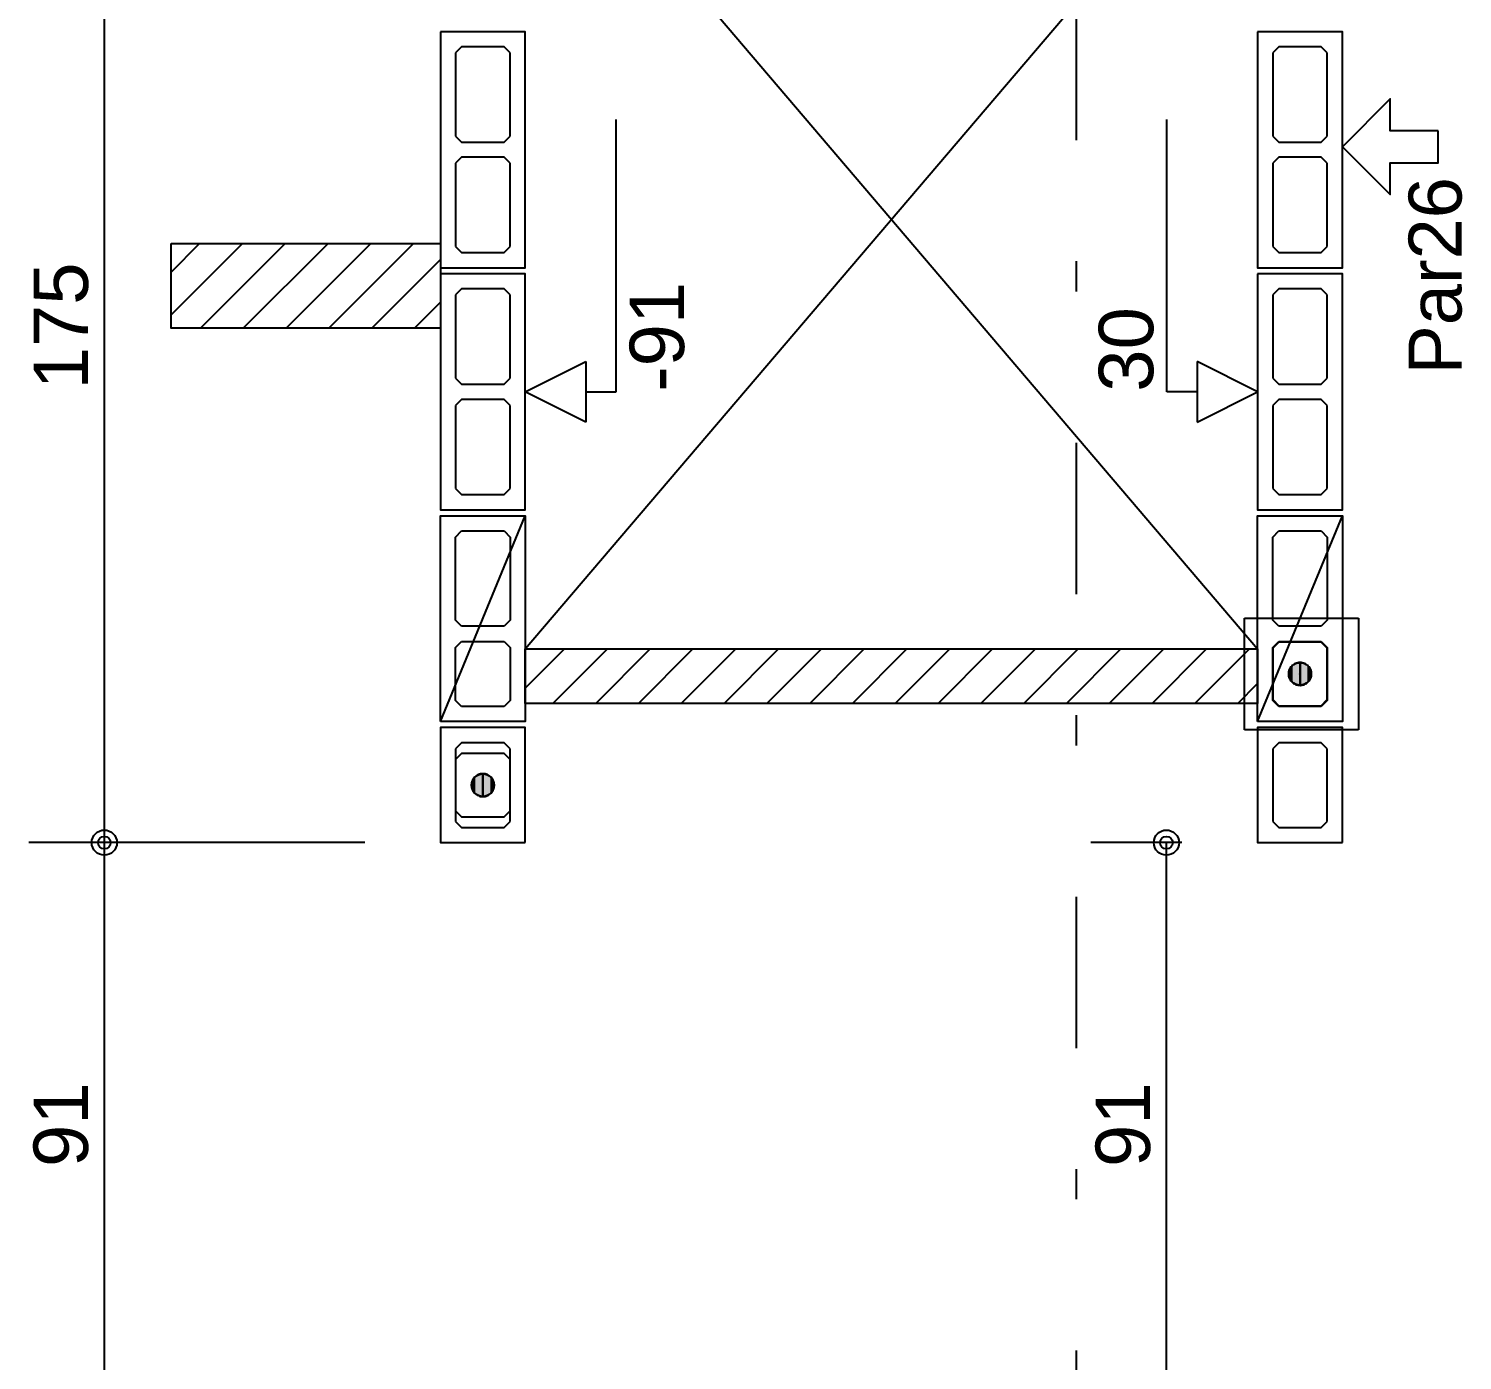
# Model space of a CAD drawing. Extents: x 0 to 119, y 0 to 84.
# Drawn here: x 22.777 to 27.514, y 61.229 to 65.63 of the extents above; entities that cross this region are included whole.
import ezdxf

# ---------------------------------------------------------------- set-up
doc = ezdxf.new("R2010")
doc.units = 0
doc.header["$MEASUREMENT"] = 0
doc.linetypes.add('ESTILO_TQS_0003', pattern=[1.5, 0.5, -0.4, 0.1, -0.5])
doc.linetypes.add('ESTILO_TQS_0005', pattern=[0.4, 0.3, -0.1])
for name, color, linetype in [('17', 90, 'CONTINUOUS'), ('18', 6, 'CONTINUOUS'), ('27', 250, 'CONTINUOUS'), ('29', 9, 'CONTINUOUS'), ('3', 7, 'CONTINUOUS'), ('31', 10, 'CONTINUOUS'), ('35', 255, 'CONTINUOUS')]:
    doc.layers.add(name, color=color, linetype=linetype)
doc.styles.add('TQS_ARIAL', font='arial.ttf')

msp = doc.modelspace()

# ---------------------------------------------------------------- linework, layer by layer
at = {"layer": '17', "color": 90, "linetype": 'Continuous'}
for p, q in [((24.2078, 63.235), (24.1878, 63.215)), ((24.1878, 63.215), (24.1878, 63.045)), ((24.3478, 63.235), (24.2078, 63.235)), ((24.3678, 63.215), (24.3478, 63.235)), ((24.3678, 63.045), (24.3678, 63.215)), ((24.1878, 63.045), (24.2078, 63.025)), ((24.2078, 63.025), (24.3478, 63.025)), ((24.3478, 63.025), (24.3678, 63.045))]:
    msp.add_line(p, q, dxfattribs=at)
for points in [[(24.2778, 63.1306), (24.277861, 63.130597), (24.277921, 63.130588), (24.27798, 63.130573), (24.278037, 63.130551), (24.278091, 63.130525), (24.278143, 63.130493), (24.278191, 63.130455), (24.278235, 63.130413), (24.278275, 63.130367), (24.278309, 63.130317), (24.278339, 63.130264), (24.278363, 63.130208), (24.278381, 63.13015), (24.278393, 63.130091), (24.278399, 63.13003), (24.278399, 63.12997), (24.278393, 63.129909), (24.278381, 63.12985), (24.278363, 63.129792), (24.278339, 63.129736), (24.278309, 63.129683), (24.278275, 63.129633), (24.278235, 63.129587), (24.278191, 63.129545), (24.278143, 63.129508), (24.278091, 63.129475), (24.278037, 63.129449), (24.27798, 63.129428), (24.277921, 63.129412), (24.277861, 63.129403), (24.2778, 63.1294), (24.2778, 63.1678), (24.273976, 63.167606), (24.270191, 63.167026), (24.266484, 63.166067), (24.262893, 63.164737), (24.259456, 63.16305), (24.256206, 63.161025), (24.253178, 63.158681), (24.250403, 63.156043), (24.247909, 63.153138), (24.245721, 63.149995), (24.243863, 63.146647), (24.242353, 63.143128), (24.241207, 63.139475), (24.240436, 63.135724), (24.240049, 63.131915), (24.240049, 63.128085), (24.240436, 63.124276), (24.241207, 63.120525), (24.242353, 63.116872), (24.243863, 63.113353), (24.245721, 63.110005), (24.247909, 63.106862), (24.250403, 63.103957), (24.253178, 63.101319), (24.256206, 63.098975), (24.259456, 63.09695), (24.262894, 63.095263), (24.266484, 63.093934), (24.270191, 63.092974), (24.273976, 63.092394), (24.2778, 63.0922), (24.2778, 63.1306)], [(24.2778, 63.1294), (24.277739, 63.129403), (24.277679, 63.129412), (24.277621, 63.129428), (24.277564, 63.129449), (24.277509, 63.129475), (24.277457, 63.129508), (24.277409, 63.129545), (24.277365, 63.129587), (24.277326, 63.129633), (24.277291, 63.129683), (24.277261, 63.129736), (24.277237, 63.129792), (24.277219, 63.12985), (24.277207, 63.129909), (24.277201, 63.12997), (24.277201, 63.13003), (24.277207, 63.130091), (24.277219, 63.13015), (24.277237, 63.130208), (24.277261, 63.130264), (24.277291, 63.130317), (24.277326, 63.130367), (24.277365, 63.130413), (24.277409, 63.130455), (24.277457, 63.130493), (24.277509, 63.130525), (24.277564, 63.130551), (24.277621, 63.130573), (24.277679, 63.130588), (24.277739, 63.130597), (24.2778, 63.1306), (24.2778, 63.0922), (24.281624, 63.092394), (24.285409, 63.092974), (24.289116, 63.093934), (24.292707, 63.095263), (24.296145, 63.09695), (24.299394, 63.098975), (24.302422, 63.101319), (24.305197, 63.103957), (24.307691, 63.106862), (24.309879, 63.110005), (24.311737, 63.113353), (24.313247, 63.116872), (24.314393, 63.120525), (24.315164, 63.124276), (24.315552, 63.128086), (24.315552, 63.131915), (24.315164, 63.135724), (24.314393, 63.139475), (24.313247, 63.143128), (24.311737, 63.146647), (24.309879, 63.149995), (24.307691, 63.153138), (24.305197, 63.156043), (24.302422, 63.158681), (24.299394, 63.161025), (24.296145, 63.16305), (24.292707, 63.164737), (24.289116, 63.166067), (24.285409, 63.167026), (24.281624, 63.167606), (24.2778, 63.1678), (24.2778, 63.1294)]]:
    msp.add_lwpolyline(points, dxfattribs=at)
msp.add_circle((24.2778, 63.13), 0.0372, dxfattribs=at)
for points in [[(24.241207, 63.139475), (24.241207, 63.120525), (24.242353, 63.143128)], [(24.241207, 63.120525), (24.242353, 63.116872), (24.242353, 63.143128)], [(24.242353, 63.143128), (24.242353, 63.116872), (24.243863, 63.146647)], [(24.242353, 63.116872), (24.243863, 63.113353), (24.243863, 63.146647)], [(24.243863, 63.146647), (24.243863, 63.113353), (24.245721, 63.149995)], [(24.243863, 63.113353), (24.245721, 63.110005), (24.245721, 63.149995)], [(24.245721, 63.149995), (24.245721, 63.110005), (24.247909, 63.153138)], [(24.245721, 63.110005), (24.247909, 63.106862), (24.247909, 63.153138)], [(24.247909, 63.153138), (24.247909, 63.106862), (24.250403, 63.156043)], [(24.247909, 63.106862), (24.250403, 63.103957), (24.250403, 63.156043)], [(24.250403, 63.156043), (24.250403, 63.103957), (24.253178, 63.158681)], [(24.250403, 63.103957), (24.253178, 63.101319), (24.253178, 63.158681)], [(24.253178, 63.158681), (24.253178, 63.101319), (24.256206, 63.161025)], [(24.253178, 63.101319), (24.256206, 63.098975), (24.256206, 63.161025)], [(24.256206, 63.161025), (24.256206, 63.098975), (24.259456, 63.16305)], [(24.256206, 63.098975), (24.259456, 63.09695), (24.259456, 63.16305)], [(24.259456, 63.16305), (24.259456, 63.09695), (24.262893, 63.164737)], [(24.259456, 63.09695), (24.262894, 63.095263), (24.262893, 63.164737)], [(24.262893, 63.164737), (24.262894, 63.095263), (24.266484, 63.166067)], [(24.262894, 63.095263), (24.266484, 63.093934), (24.266484, 63.166067)], [(24.266484, 63.166067), (24.266484, 63.093934), (24.270191, 63.167026)], [(24.266484, 63.093934), (24.270191, 63.092974), (24.270191, 63.167026)], [(24.273976, 63.092394), (24.273976, 63.167606), (24.270191, 63.092974)], [(24.270191, 63.167026), (24.270191, 63.092974), (24.273976, 63.167606)], [(24.273976, 63.092394), (24.2778, 63.1306), (24.2778, 63.1678)], [(24.273976, 63.092394), (24.2778, 63.1678), (24.273976, 63.167606)], [(24.2778, 63.1294), (24.281624, 63.167606), (24.2778, 63.1678)], [(24.2778, 63.1294), (24.2778, 63.0922), (24.281624, 63.167606)], [(24.2778, 63.0922), (24.281624, 63.092394), (24.281624, 63.167606)], [(24.281624, 63.167606), (24.281624, 63.092394), (24.285409, 63.167026)], [(24.281624, 63.092394), (24.285409, 63.092974), (24.285409, 63.167026)], [(24.285409, 63.167026), (24.285409, 63.092974), (24.289116, 63.166067)], [(24.285409, 63.092974), (24.289116, 63.093934), (24.289116, 63.166067)], [(24.289116, 63.166067), (24.289116, 63.093934), (24.292707, 63.164737)], [(24.289116, 63.093934), (24.292707, 63.095263), (24.292707, 63.164737)], [(24.292707, 63.164737), (24.292707, 63.095263), (24.296145, 63.16305)], [(24.292707, 63.095263), (24.296145, 63.09695), (24.296145, 63.16305)], [(24.296145, 63.16305), (24.296145, 63.09695), (24.299394, 63.161025)], [(24.296145, 63.09695), (24.299394, 63.098975), (24.299394, 63.161025)], [(24.299394, 63.161025), (24.299394, 63.098975), (24.302422, 63.158681)], [(24.299394, 63.098975), (24.302422, 63.101319), (24.302422, 63.158681)], [(24.302422, 63.158681), (24.302422, 63.101319), (24.305197, 63.156043)], [(24.302422, 63.101319), (24.305197, 63.103957), (24.305197, 63.156043)], [(24.305197, 63.156043), (24.305197, 63.103957), (24.307691, 63.153138)], [(24.305197, 63.103957), (24.307691, 63.106862), (24.307691, 63.153138)], [(24.307691, 63.153138), (24.307691, 63.106862), (24.309879, 63.149995)], [(24.307691, 63.106862), (24.309879, 63.110005), (24.309879, 63.149995)], [(24.309879, 63.149995), (24.309879, 63.110005), (24.311737, 63.146647)], [(24.309879, 63.110005), (24.311737, 63.113353), (24.311737, 63.146647)], [(24.311737, 63.146647), (24.311737, 63.113353), (24.313247, 63.143128)], [(24.311737, 63.113353), (24.313247, 63.116872), (24.313247, 63.143128)], [(24.313247, 63.143128), (24.313247, 63.116872), (24.314393, 63.139475)], [(24.240049, 63.131915), (24.240049, 63.128085), (24.240436, 63.135724)], [(24.240049, 63.128085), (24.240436, 63.124276), (24.240436, 63.135724)], [(24.240436, 63.135724), (24.240436, 63.124276), (24.241207, 63.139475)], [(24.240436, 63.124276), (24.241207, 63.120525), (24.241207, 63.139475)], [(24.273976, 63.092394), (24.2778, 63.0922), (24.2778, 63.1306)], [(24.277365, 63.129587), (24.2778, 63.1294), (24.277326, 63.129633)], [(24.2778, 63.1294), (24.2778, 63.1294), (24.277326, 63.129633)], [(24.277326, 63.129633), (24.2778, 63.1294), (24.277326, 63.129633)], [(24.2778, 63.1294), (24.2778, 63.1294), (24.277326, 63.129633)], [(24.277326, 63.129633), (24.2778, 63.1294), (24.277326, 63.129633)], [(24.2778, 63.1294), (24.2778, 63.1294), (24.277326, 63.129633)], [(24.277409, 63.129545), (24.2778, 63.1294), (24.277365, 63.129587)], [(24.2778, 63.1294), (24.2778, 63.1294), (24.277365, 63.129587)], [(24.277365, 63.129587), (24.2778, 63.1294), (24.277365, 63.129587)], [(24.2778, 63.1294), (24.2778, 63.1294), (24.277365, 63.129587)], [(24.277457, 63.129508), (24.2778, 63.1294), (24.277409, 63.129545)], [(24.2778, 63.1294), (24.2778, 63.1294), (24.277409, 63.129545)], [(24.277509, 63.129475), (24.2778, 63.1294), (24.277457, 63.129508)], [(24.2778, 63.1294), (24.2778, 63.1294), (24.277457, 63.129508)], [(24.277621, 63.129428), (24.2778, 63.1294), (24.277509, 63.129475)], [(24.2778, 63.1294), (24.2778, 63.1294), (24.277509, 63.129475)], [(24.2778, 63.1294), (24.2778, 63.1294), (24.277621, 63.129428)], [(24.2778, 63.1294), (24.2778, 63.1294), (24.277621, 63.129428)], [(24.2778, 63.1306), (24.278275, 63.130367), (24.2778, 63.1306)], [(24.278275, 63.130367), (24.278275, 63.130367), (24.2778, 63.1306)], [(24.2778, 63.1306), (24.278275, 63.130367), (24.2778, 63.1306)], [(24.278275, 63.130367), (24.278275, 63.130367), (24.2778, 63.1306)], [(24.2778, 63.1306), (24.278275, 63.130367), (24.2778, 63.1306)], [(24.278275, 63.130367), (24.278235, 63.130413), (24.2778, 63.1306)], [(24.2778, 63.1306), (24.278235, 63.130413), (24.2778, 63.1306)], [(24.278235, 63.130413), (24.278235, 63.130413), (24.2778, 63.1306)], [(24.2778, 63.1306), (24.278235, 63.130413), (24.2778, 63.1306)], [(24.278235, 63.130413), (24.278191, 63.130455), (24.2778, 63.1306)], [(24.2778, 63.1306), (24.278191, 63.130455), (24.2778, 63.1306)], [(24.278191, 63.130455), (24.278143, 63.130493), (24.2778, 63.1306)], [(24.2778, 63.1306), (24.278143, 63.130493), (24.2778, 63.1306)], [(24.278143, 63.130493), (24.278091, 63.130525), (24.2778, 63.1306)], [(24.2778, 63.1306), (24.278091, 63.130525), (24.2778, 63.1306)], [(24.278091, 63.130525), (24.27798, 63.130573), (24.2778, 63.1306)], [(24.2778, 63.1306), (24.27798, 63.130573), (24.2778, 63.1306)], [(24.27798, 63.130573), (24.2778, 63.1306), (24.2778, 63.1306)], [(24.2778, 63.1306), (24.2778, 63.1306), (24.2778, 63.1306)], [(24.2778, 63.1306), (24.2778, 63.1306), (24.2778, 63.1306)], [(24.2778, 63.1306), (24.2778, 63.1306), (24.2778, 63.1306)], [(24.2778, 63.1306), (24.2778, 63.1306), (24.2778, 63.1306)], [(24.2778, 63.1306), (24.2778, 63.1306), (24.2778, 63.1306)], [(24.2778, 63.1306), (24.2778, 63.1306), (24.2778, 63.1306)], [(24.2778, 63.1306), (24.2778, 63.1306), (24.2778, 63.1306)], [(24.2778, 63.1306), (24.2778, 63.1306), (24.2778, 63.1306)], [(24.2778, 63.1306), (24.2778, 63.1306), (24.2778, 63.1306)], [(24.2778, 63.1306), (24.2778, 63.1306), (24.2778, 63.1306)], [(24.2778, 63.1306), (24.2778, 63.1306), (24.2778, 63.1306)], [(24.2778, 63.1306), (24.2778, 63.1306), (24.2778, 63.1306)], [(24.2778, 63.1294), (24.2778, 63.1294), (24.2778, 63.1294)], [(24.2778, 63.1294), (24.2778, 63.1294), (24.2778, 63.1294)], [(24.2778, 63.1294), (24.2778, 63.1294), (24.2778, 63.1294)], [(24.2778, 63.1294), (24.2778, 63.1294), (24.2778, 63.1294)], [(24.2778, 63.1294), (24.2778, 63.1294), (24.2778, 63.1294)], [(24.2778, 63.1294), (24.2778, 63.1294), (24.2778, 63.1294)], [(24.2778, 63.1294), (24.2778, 63.1294), (24.2778, 63.1294)], [(24.2778, 63.1294), (24.2778, 63.1294), (24.2778, 63.1294)], [(24.2778, 63.1294), (24.2778, 63.1294), (24.2778, 63.1294)], [(24.2778, 63.1294), (24.2778, 63.1294), (24.2778, 63.1294)], [(24.2778, 63.1294), (24.2778, 63.1294), (24.2778, 63.1294)], [(24.2778, 63.1294), (24.2778, 63.1294), (24.2778, 63.1294)], [(24.313247, 63.116872), (24.314393, 63.120525), (24.314393, 63.139475)], [(24.314393, 63.139475), (24.314393, 63.120525), (24.315164, 63.135724)], [(24.314393, 63.120525), (24.315164, 63.124276), (24.315164, 63.135724)], [(24.315164, 63.135724), (24.315164, 63.124276), (24.315552, 63.131915)], [(24.315164, 63.124276), (24.315552, 63.128086), (24.315552, 63.131915)]]:
    msp.add_solid(points, dxfattribs=at)
at = {"layer": '18', "color": 6, "linetype": 'ESTILO_TQS_0003'}
msp.add_line((26.2378, 71.761279), (26.2378, 35.258524), dxfattribs=at)
at = {"layer": '18', "color": 6, "linetype": 'Continuous'}
for p, q in [((24.7178, 64.43), (24.7178, 65.33)), ((26.5378, 64.43), (26.5378, 65.33)), ((24.4178, 64.43), (24.6178, 64.53)), ((24.6178, 64.53), (24.6178, 64.33)), ((26.8378, 64.43), (26.6378, 64.53)), ((26.6378, 64.53), (26.6378, 64.33)), ((24.6178, 64.33), (24.4178, 64.43)), ((24.6178, 64.43), (24.7178, 64.43)), ((26.6378, 64.43), (26.5378, 64.43)), ((26.6378, 64.33), (26.8378, 64.43))]:
    msp.add_line(p, q, dxfattribs=at)
at = {"layer": '27', "color": 250, "linetype": 'ESTILO_TQS_0005'}
for points in [[(24.2078, 65.57), (24.1878, 65.55), (24.1878, 65.275), (24.2078, 65.255), (24.3478, 65.255), (24.3678, 65.275), (24.3678, 65.55), (24.3478, 65.57), (24.2078, 65.57)], [(26.9078, 65.57), (26.8878, 65.55), (26.8878, 65.275), (26.9078, 65.255), (27.0478, 65.255), (27.0678, 65.275), (27.0678, 65.55), (27.0478, 65.57), (26.9078, 65.57)], [(24.2078, 65.205), (24.1878, 65.185), (24.1878, 64.91), (24.2078, 64.89), (24.3478, 64.89), (24.3678, 64.91), (24.3678, 65.185), (24.3478, 65.205), (24.2078, 65.205)], [(26.9078, 65.205), (26.8878, 65.185), (26.8878, 64.91), (26.9078, 64.89), (27.0478, 64.89), (27.0678, 64.91), (27.0678, 65.185), (27.0478, 65.205), (26.9078, 65.205)], [(24.2078, 64.77), (24.1878, 64.75), (24.1878, 64.475), (24.2078, 64.455), (24.3478, 64.455), (24.3678, 64.475), (24.3678, 64.75), (24.3478, 64.77), (24.2078, 64.77)], [(26.9078, 64.77), (26.8878, 64.75), (26.8878, 64.475), (26.9078, 64.455), (27.0478, 64.455), (27.0678, 64.475), (27.0678, 64.75), (27.0478, 64.77), (26.9078, 64.77)], [(24.2078, 64.405), (24.1878, 64.385), (24.1878, 64.11), (24.2078, 64.09), (24.3478, 64.09), (24.3678, 64.11), (24.3678, 64.385), (24.3478, 64.405), (24.2078, 64.405)], [(26.9078, 64.405), (26.8878, 64.385), (26.8878, 64.11), (26.9078, 64.09), (27.0478, 64.09), (27.0678, 64.11), (27.0678, 64.385), (27.0478, 64.405), (26.9078, 64.405)], [(24.2078, 63.655), (24.1878, 63.675), (24.1878, 63.95), (24.2078, 63.97), (24.3478, 63.97), (24.3678, 63.95), (24.3678, 63.675), (24.3478, 63.655), (24.2078, 63.655)], [(26.9078, 63.655), (26.8878, 63.675), (26.8878, 63.95), (26.9078, 63.97), (27.0478, 63.97), (27.0678, 63.95), (27.0678, 63.675), (27.0478, 63.655), (26.9078, 63.655)], [(24.2078, 63.39), (24.1878, 63.41), (24.1878, 63.585), (24.2078, 63.605), (24.3478, 63.605), (24.3678, 63.585), (24.3678, 63.41), (24.3478, 63.39), (24.2078, 63.39)], [(26.9078, 63.39), (26.8878, 63.41), (26.8878, 63.585), (26.9078, 63.605), (27.0478, 63.605), (27.0678, 63.585), (27.0678, 63.41), (27.0478, 63.39), (26.9078, 63.39)], [(24.3478, 62.99), (24.3678, 63.01), (24.3678, 63.25), (24.3478, 63.27), (24.2078, 63.27), (24.1878, 63.25), (24.1878, 63.01), (24.2078, 62.99), (24.3478, 62.99)], [(27.0478, 62.99), (27.0678, 63.01), (27.0678, 63.25), (27.0478, 63.27), (26.9078, 63.27), (26.8878, 63.25), (26.8878, 63.01), (26.9078, 62.99), (27.0478, 62.99)]]:
    msp.add_lwpolyline(points, dxfattribs=at)
at = {"layer": '29', "color": 9, "linetype": 'Continuous'}
for p, q in [((24.4178, 66.42), (26.8378, 63.580087)), ((24.4178, 63.580087), (26.8378, 66.42)), ((23.247799, 64.684257), (23.483528, 64.919985)), ((23.247799, 64.825678), (23.342106, 64.919985)), ((23.344949, 64.639985), (23.624949, 64.919985)), ((23.48637, 64.639985), (23.76637, 64.919985)), ((23.627792, 64.639985), (23.907792, 64.919985)), ((23.769213, 64.639985), (24.049213, 64.919985)), ((23.910634, 64.639985), (24.137799, 64.86715)), ((24.052056, 64.639985), (24.137799, 64.725729)), ((24.4178, 63.450094), (24.547793, 63.580087)), ((24.509239, 63.400112), (24.689214, 63.580087)), ((24.65066, 63.400112), (24.830635, 63.580087)), ((24.792082, 63.400112), (24.972057, 63.580087)), ((24.933503, 63.400112), (25.113478, 63.580087)), ((25.074924, 63.400112), (25.254899, 63.580087)), ((25.216346, 63.400112), (25.396321, 63.580087)), ((25.357767, 63.400112), (25.537742, 63.580087)), ((25.499188, 63.400112), (25.679164, 63.580087)), ((25.64061, 63.400112), (25.820585, 63.580087)), ((25.782031, 63.400112), (25.962006, 63.580087)), ((25.923452, 63.400112), (26.103428, 63.580087)), ((26.064874, 63.400112), (26.244849, 63.580087)), ((26.206295, 63.400112), (26.38627, 63.580087)), ((26.347716, 63.400112), (26.527692, 63.580087)), ((26.489138, 63.400112), (26.669113, 63.580087)), ((26.630559, 63.400112), (26.810534, 63.580087)), ((26.771981, 63.400112), (26.8378, 63.465931))]:
    msp.add_line(p, q, dxfattribs=at)
for points in [[(23.247799, 64.919985), (24.137799, 64.919985), (24.137799, 64.639985), (23.247799, 64.639985), (23.247799, 64.919985)], [(24.4178, 63.580087), (26.8378, 63.580087), (26.8378, 63.400112), (24.4178, 63.400112), (24.4178, 63.580087)]]:
    msp.add_lwpolyline(points, dxfattribs=at)
at = {"layer": '3', "color": 7, "linetype": 'Continuous'}
for p, q in [((24.1378, 63.34), (24.4178, 64.02)), ((26.8378, 63.34), (27.1178, 64.02)), ((26.9078, 63.6025), (26.8878, 63.5825)), ((26.8878, 63.5825), (26.8878, 63.4125)), ((27.0478, 63.6025), (26.9078, 63.6025)), ((27.0678, 63.5825), (27.0478, 63.6025)), ((27.0678, 63.4125), (27.0678, 63.5825)), ((26.8878, 63.4125), (26.9078, 63.3925)), ((26.9078, 63.3925), (27.0478, 63.3925)), ((27.0478, 63.3925), (27.0678, 63.4125))]:
    msp.add_line(p, q, dxfattribs=at)
for points in [[(24.1378, 65.62), (24.1378, 64.84), (24.4178, 64.84), (24.4178, 65.62), (24.1378, 65.62)], [(26.8378, 65.62), (26.8378, 64.84), (27.1178, 64.84), (27.1178, 65.62), (26.8378, 65.62)], [(27.433747, 65.292425), (27.275774, 65.292425), (27.275774, 65.397741), (27.1178, 65.239768), (27.275774, 65.081794), (27.275774, 65.18711), (27.433747, 65.18711), (27.433747, 65.292425)], [(24.1378, 64.82), (24.1378, 64.04), (24.4178, 64.04), (24.4178, 64.82), (24.1378, 64.82)], [(26.8378, 64.82), (26.8378, 64.04), (27.1178, 64.04), (27.1178, 64.82), (26.8378, 64.82)], [(24.1378, 63.34), (24.1378, 64.02), (24.4178, 64.02), (24.4178, 63.34), (24.1378, 63.34)], [(26.8378, 63.34), (26.8378, 64.02), (27.1178, 64.02), (27.1178, 63.34), (26.8378, 63.34)], [(26.9778, 63.4981), (26.977861, 63.498097), (26.977921, 63.498088), (26.97798, 63.498072), (26.978037, 63.498051), (26.978091, 63.498025), (26.978143, 63.497992), (26.978191, 63.497955), (26.978235, 63.497913), (26.978275, 63.497867), (26.978309, 63.497817), (26.978339, 63.497764), (26.978363, 63.497708), (26.978381, 63.49765), (26.978393, 63.497591), (26.978399, 63.49753), (26.978399, 63.49747), (26.978393, 63.497409), (26.978381, 63.49735), (26.978363, 63.497292), (26.978339, 63.497236), (26.978309, 63.497183), (26.978275, 63.497133), (26.978235, 63.497087), (26.978191, 63.497045), (26.978143, 63.497008), (26.978091, 63.496975), (26.978037, 63.496949), (26.97798, 63.496928), (26.977921, 63.496912), (26.977861, 63.496903), (26.9778, 63.4969), (26.9778, 63.5353), (26.973976, 63.535106), (26.970191, 63.534526), (26.966484, 63.533566), (26.962893, 63.532237), (26.959456, 63.53055), (26.956206, 63.528525), (26.953178, 63.526181), (26.950403, 63.523543), (26.947909, 63.520638), (26.945721, 63.517495), (26.943863, 63.514147), (26.942353, 63.510628), (26.941207, 63.506975), (26.940436, 63.503224), (26.940049, 63.499415), (26.940049, 63.495585), (26.940436, 63.491776), (26.941207, 63.488025), (26.942353, 63.484372), (26.943863, 63.480853), (26.945721, 63.477505), (26.947909, 63.474362), (26.950403, 63.471457), (26.953178, 63.468819), (26.956206, 63.466475), (26.959456, 63.46445), (26.962893, 63.462763), (26.966484, 63.461434), (26.970191, 63.460474), (26.973976, 63.459894), (26.9778, 63.4597), (26.9778, 63.4981)], [(26.9778, 63.4969), (26.977739, 63.496903), (26.977679, 63.496912), (26.977621, 63.496928), (26.977564, 63.496949), (26.977509, 63.496975), (26.977457, 63.497008), (26.977409, 63.497045), (26.977365, 63.497087), (26.977326, 63.497133), (26.977291, 63.497183), (26.977261, 63.497236), (26.977237, 63.497292), (26.977219, 63.49735), (26.977207, 63.497409), (26.977201, 63.49747), (26.977201, 63.49753), (26.977207, 63.497591), (26.977219, 63.49765), (26.977237, 63.497708), (26.977261, 63.497764), (26.977291, 63.497817), (26.977326, 63.497867), (26.977365, 63.497913), (26.977409, 63.497955), (26.977457, 63.497992), (26.977509, 63.498025), (26.977564, 63.498051), (26.977621, 63.498072), (26.977679, 63.498088), (26.977739, 63.498097), (26.9778, 63.4981), (26.9778, 63.4597), (26.981624, 63.459894), (26.985409, 63.460474), (26.989116, 63.461434), (26.992707, 63.462763), (26.996145, 63.46445), (26.999394, 63.466475), (27.002422, 63.468819), (27.005197, 63.471457), (27.007691, 63.474362), (27.009879, 63.477505), (27.011737, 63.480853), (27.013247, 63.484372), (27.014393, 63.488025), (27.015164, 63.491776), (27.015552, 63.495585), (27.015552, 63.499415), (27.015164, 63.503224), (27.014393, 63.506975), (27.013247, 63.510628), (27.011737, 63.514147), (27.009879, 63.517495), (27.007691, 63.520638), (27.005197, 63.523543), (27.002422, 63.526181), (26.999394, 63.528525), (26.996145, 63.53055), (26.992707, 63.532237), (26.989116, 63.533566), (26.985409, 63.534526), (26.981624, 63.535106), (26.9778, 63.5353), (26.9778, 63.4969)], [(24.4178, 62.94), (24.4178, 63.32), (24.1378, 63.32), (24.1378, 62.94), (24.4178, 62.94)], [(27.1178, 62.94), (27.1178, 63.32), (26.8378, 63.32), (26.8378, 62.94), (27.1178, 62.94)]]:
    msp.add_lwpolyline(points, dxfattribs=at)
msp.add_circle((26.9778, 63.4975), 0.0372, dxfattribs=at)
for points in [[(26.947909, 63.520638), (26.947909, 63.474362), (26.950403, 63.523543)], [(26.947909, 63.474362), (26.950403, 63.471457), (26.950403, 63.523543)], [(26.950403, 63.523543), (26.950403, 63.471457), (26.953178, 63.526181)], [(26.950403, 63.471457), (26.953178, 63.468819), (26.953178, 63.526181)], [(26.953178, 63.526181), (26.953178, 63.468819), (26.956206, 63.528525)], [(26.953178, 63.468819), (26.956206, 63.466475), (26.956206, 63.528525)], [(26.956206, 63.528525), (26.956206, 63.466475), (26.959456, 63.53055)], [(26.956206, 63.466475), (26.959456, 63.46445), (26.959456, 63.53055)], [(26.959456, 63.53055), (26.959456, 63.46445), (26.962893, 63.532237)], [(26.959456, 63.46445), (26.962893, 63.462763), (26.962893, 63.532237)], [(26.962893, 63.532237), (26.962893, 63.462763), (26.966484, 63.533566)], [(26.962893, 63.462763), (26.966484, 63.461434), (26.966484, 63.533566)], [(26.966484, 63.533566), (26.966484, 63.461434), (26.970191, 63.534526)], [(26.966484, 63.461434), (26.970191, 63.460474), (26.970191, 63.534526)], [(26.973976, 63.459894), (26.973976, 63.535106), (26.970191, 63.460474)], [(26.970191, 63.534526), (26.970191, 63.460474), (26.973976, 63.535106)], [(26.973976, 63.459894), (26.9778, 63.4981), (26.9778, 63.5353)], [(26.973976, 63.459894), (26.9778, 63.5353), (26.973976, 63.535106)], [(26.9778, 63.4969), (26.981624, 63.535106), (26.9778, 63.5353)], [(26.9778, 63.4969), (26.9778, 63.4597), (26.981624, 63.535106)], [(26.9778, 63.4597), (26.981624, 63.459894), (26.981624, 63.535106)], [(26.981624, 63.535106), (26.981624, 63.459894), (26.985409, 63.534526)], [(26.981624, 63.459894), (26.985409, 63.460474), (26.985409, 63.534526)], [(26.985409, 63.534526), (26.985409, 63.460474), (26.989116, 63.533566)], [(26.985409, 63.460474), (26.989116, 63.461434), (26.989116, 63.533566)], [(26.989116, 63.533566), (26.989116, 63.461434), (26.992707, 63.532237)], [(26.989116, 63.461434), (26.992707, 63.462763), (26.992707, 63.532237)], [(26.992707, 63.532237), (26.992707, 63.462763), (26.996145, 63.53055)], [(26.992707, 63.462763), (26.996145, 63.46445), (26.996145, 63.53055)], [(26.996145, 63.53055), (26.996145, 63.46445), (26.999394, 63.528525)], [(26.996145, 63.46445), (26.999394, 63.466475), (26.999394, 63.528525)], [(26.999394, 63.528525), (26.999394, 63.466475), (27.002422, 63.526181)], [(26.999394, 63.466475), (27.002422, 63.468819), (27.002422, 63.526181)], [(27.002422, 63.526181), (27.002422, 63.468819), (27.005197, 63.523543)], [(27.002422, 63.468819), (27.005197, 63.471457), (27.005197, 63.523543)], [(27.005197, 63.523543), (27.005197, 63.471457), (27.007691, 63.520638)], [(26.940049, 63.499415), (26.940049, 63.495585), (26.940436, 63.503224)], [(26.940049, 63.495585), (26.940436, 63.491776), (26.940436, 63.503224)], [(26.940436, 63.503224), (26.940436, 63.491776), (26.941207, 63.506975)], [(26.940436, 63.491776), (26.941207, 63.488025), (26.941207, 63.506975)], [(26.941207, 63.506975), (26.941207, 63.488025), (26.942353, 63.510628)], [(26.941207, 63.488025), (26.942353, 63.484372), (26.942353, 63.510628)], [(26.942353, 63.510628), (26.942353, 63.484372), (26.943863, 63.514147)], [(26.942353, 63.484372), (26.943863, 63.480853), (26.943863, 63.514147)], [(26.943863, 63.514147), (26.943863, 63.480853), (26.945721, 63.517495)], [(26.943863, 63.480853), (26.945721, 63.477505), (26.945721, 63.517495)], [(26.945721, 63.517495), (26.945721, 63.477505), (26.947909, 63.520638)], [(26.945721, 63.477505), (26.947909, 63.474362), (26.947909, 63.520638)], [(26.973976, 63.459894), (26.9778, 63.4597), (26.9778, 63.4981)], [(26.977365, 63.497087), (26.9778, 63.4969), (26.977326, 63.497133)], [(26.9778, 63.4969), (26.9778, 63.4969), (26.977326, 63.497133)], [(26.977326, 63.497133), (26.9778, 63.4969), (26.977326, 63.497133)], [(26.9778, 63.4969), (26.9778, 63.4969), (26.977326, 63.497133)], [(26.977326, 63.497133), (26.9778, 63.4969), (26.977326, 63.497133)], [(26.9778, 63.4969), (26.9778, 63.4969), (26.977326, 63.497133)], [(26.977409, 63.497045), (26.9778, 63.4969), (26.977365, 63.497087)], [(26.9778, 63.4969), (26.9778, 63.4969), (26.977365, 63.497087)], [(26.977365, 63.497087), (26.9778, 63.4969), (26.977365, 63.497087)], [(26.9778, 63.4969), (26.9778, 63.4969), (26.977365, 63.497087)], [(26.977457, 63.497008), (26.9778, 63.4969), (26.977409, 63.497045)], [(26.9778, 63.4969), (26.9778, 63.4969), (26.977409, 63.497045)], [(26.977509, 63.496975), (26.9778, 63.4969), (26.977457, 63.497008)], [(26.9778, 63.4969), (26.9778, 63.4969), (26.977457, 63.497008)], [(26.977621, 63.496928), (26.9778, 63.4969), (26.977509, 63.496975)], [(26.9778, 63.4969), (26.9778, 63.4969), (26.977509, 63.496975)], [(26.9778, 63.4969), (26.9778, 63.4969), (26.977621, 63.496928)], [(26.9778, 63.4969), (26.9778, 63.4969), (26.977621, 63.496928)], [(26.9778, 63.4981), (26.978275, 63.497867), (26.9778, 63.4981)], [(26.978275, 63.497867), (26.978275, 63.497867), (26.9778, 63.4981)], [(26.9778, 63.4981), (26.978275, 63.497867), (26.9778, 63.4981)], [(26.978275, 63.497867), (26.978275, 63.497867), (26.9778, 63.4981)], [(26.9778, 63.4981), (26.978275, 63.497867), (26.9778, 63.4981)], [(26.978275, 63.497867), (26.978235, 63.497913), (26.9778, 63.4981)], [(26.9778, 63.4981), (26.978235, 63.497913), (26.9778, 63.4981)], [(26.978235, 63.497913), (26.978235, 63.497913), (26.9778, 63.4981)], [(26.9778, 63.4981), (26.978235, 63.497913), (26.9778, 63.4981)], [(26.978235, 63.497913), (26.978191, 63.497955), (26.9778, 63.4981)], [(26.9778, 63.4981), (26.978191, 63.497955), (26.9778, 63.4981)], [(26.978191, 63.497955), (26.978143, 63.497992), (26.9778, 63.4981)], [(26.9778, 63.4981), (26.978143, 63.497992), (26.9778, 63.4981)], [(26.978143, 63.497992), (26.978091, 63.498025), (26.9778, 63.4981)], [(26.9778, 63.4981), (26.978091, 63.498025), (26.9778, 63.4981)], [(26.978091, 63.498025), (26.97798, 63.498072), (26.9778, 63.4981)], [(26.9778, 63.4981), (26.97798, 63.498072), (26.9778, 63.4981)], [(26.97798, 63.498072), (26.9778, 63.4981), (26.9778, 63.4981)], [(26.9778, 63.4981), (26.9778, 63.4981), (26.9778, 63.4981)], [(26.9778, 63.4981), (26.9778, 63.4981), (26.9778, 63.4981)], [(26.9778, 63.4981), (26.9778, 63.4981), (26.9778, 63.4981)], [(26.9778, 63.4981), (26.9778, 63.4981), (26.9778, 63.4981)], [(26.9778, 63.4981), (26.9778, 63.4981), (26.9778, 63.4981)], [(26.9778, 63.4981), (26.9778, 63.4981), (26.9778, 63.4981)], [(26.9778, 63.4981), (26.9778, 63.4981), (26.9778, 63.4981)], [(26.9778, 63.4981), (26.9778, 63.4981), (26.9778, 63.4981)], [(26.9778, 63.4981), (26.9778, 63.4981), (26.9778, 63.4981)], [(26.9778, 63.4981), (26.9778, 63.4981), (26.9778, 63.4981)], [(26.9778, 63.4981), (26.9778, 63.4981), (26.9778, 63.4981)], [(26.9778, 63.4981), (26.9778, 63.4981), (26.9778, 63.4981)], [(26.9778, 63.4969), (26.9778, 63.4969), (26.9778, 63.4969)], [(26.9778, 63.4969), (26.9778, 63.4969), (26.9778, 63.4969)], [(26.9778, 63.4969), (26.9778, 63.4969), (26.9778, 63.4969)], [(26.9778, 63.4969), (26.9778, 63.4969), (26.9778, 63.4969)], [(26.9778, 63.4969), (26.9778, 63.4969), (26.9778, 63.4969)], [(26.9778, 63.4969), (26.9778, 63.4969), (26.9778, 63.4969)], [(26.9778, 63.4969), (26.9778, 63.4969), (26.9778, 63.4969)], [(26.9778, 63.4969), (26.9778, 63.4969), (26.9778, 63.4969)], [(26.9778, 63.4969), (26.9778, 63.4969), (26.9778, 63.4969)], [(26.9778, 63.4969), (26.9778, 63.4969), (26.9778, 63.4969)], [(26.9778, 63.4969), (26.9778, 63.4969), (26.9778, 63.4969)], [(26.9778, 63.4969), (26.9778, 63.4969), (26.9778, 63.4969)], [(27.005197, 63.471457), (27.007691, 63.474362), (27.007691, 63.520638)], [(27.007691, 63.520638), (27.007691, 63.474362), (27.009879, 63.517495)], [(27.007691, 63.474362), (27.009879, 63.477505), (27.009879, 63.517495)], [(27.009879, 63.517495), (27.009879, 63.477505), (27.011737, 63.514147)], [(27.009879, 63.477505), (27.011737, 63.480853), (27.011737, 63.514147)], [(27.011737, 63.514147), (27.011737, 63.480853), (27.013247, 63.510628)], [(27.011737, 63.480853), (27.013247, 63.484372), (27.013247, 63.510628)], [(27.013247, 63.510628), (27.013247, 63.484372), (27.014393, 63.506975)], [(27.013247, 63.484372), (27.014393, 63.488025), (27.014393, 63.506975)], [(27.014393, 63.506975), (27.014393, 63.488025), (27.015164, 63.503224)], [(27.014393, 63.488025), (27.015164, 63.491776), (27.015164, 63.503224)], [(27.015164, 63.503224), (27.015164, 63.491776), (27.015552, 63.499415)], [(27.015164, 63.491776), (27.015552, 63.495585), (27.015552, 63.499415)]]:
    msp.add_solid(points, dxfattribs=at)
at = {"layer": '31', "color": 10, "linetype": 'ESTILO_TQS_0003'}
msp.add_lwpolyline([(26.794313, 63.682187), (27.171431, 63.682187), (27.171431, 63.313167), (26.794313, 63.313167), (26.794313, 63.682187)], dxfattribs=at)
at = {"layer": '35', "color": 255, "linetype": 'Continuous'}
for p, q in [((23.027195, 62.94), (23.027195, 66.44)), ((23.8878, 62.94), (22.777195, 62.94)), ((23.8878, 62.94), (22.777195, 62.94)), ((23.027195, 61.11988), (23.027195, 62.94)), ((24.1378, 62.94), (24.1378, 62.94)), ((24.1378, 62.94), (24.1378, 62.94)), ((26.5878, 62.94), (26.286339, 62.94)), ((26.536339, 61.12), (26.536339, 62.94)), ((26.8378, 62.94), (26.8378, 62.94))]:
    msp.add_line(p, q, dxfattribs=at)
for centre, radius in [((23.027195, 62.94), 0.041625), ((23.027195, 62.94), 0.041625), ((23.027195, 62.94), 0.02075), ((23.027195, 62.94), 0.02075), ((26.536339, 62.94), 0.041625), ((26.536339, 62.94), 0.02075)]:
    msp.add_circle(centre, radius, dxfattribs=at)

# ---------------------------------------------------------------- texts
at = {"layer": '18', "color": 6, "linetype": 'ESTILO_TQS_0003', "style": 'TQS_ARIAL'}
for s, p in [('-91', (24.9428, 64.43)), ('30', (26.4928, 64.43))]:
    msp.add_text(s, height=0.18, rotation=90, dxfattribs=at).set_placement(p)
at = {"layer": '3', "color": 7, "linetype": 'Continuous', "style": 'TQS_ARIAL'}
msp.add_text('Par26', height=0.175, rotation=90, dxfattribs=at).set_placement((27.51155, 64.486905))
at = {"layer": '35', "color": 255, "linetype": 'Continuous', "style": 'TQS_ARIAL'}
for s, p in [('175', (22.973195, 64.438)), ('91', (22.973195, 61.86794)), ('91', (26.482339, 61.868))]:
    msp.add_text(s, height=0.18, rotation=90, dxfattribs=at).set_placement(p)

doc.saveas('drawing.dxf')
